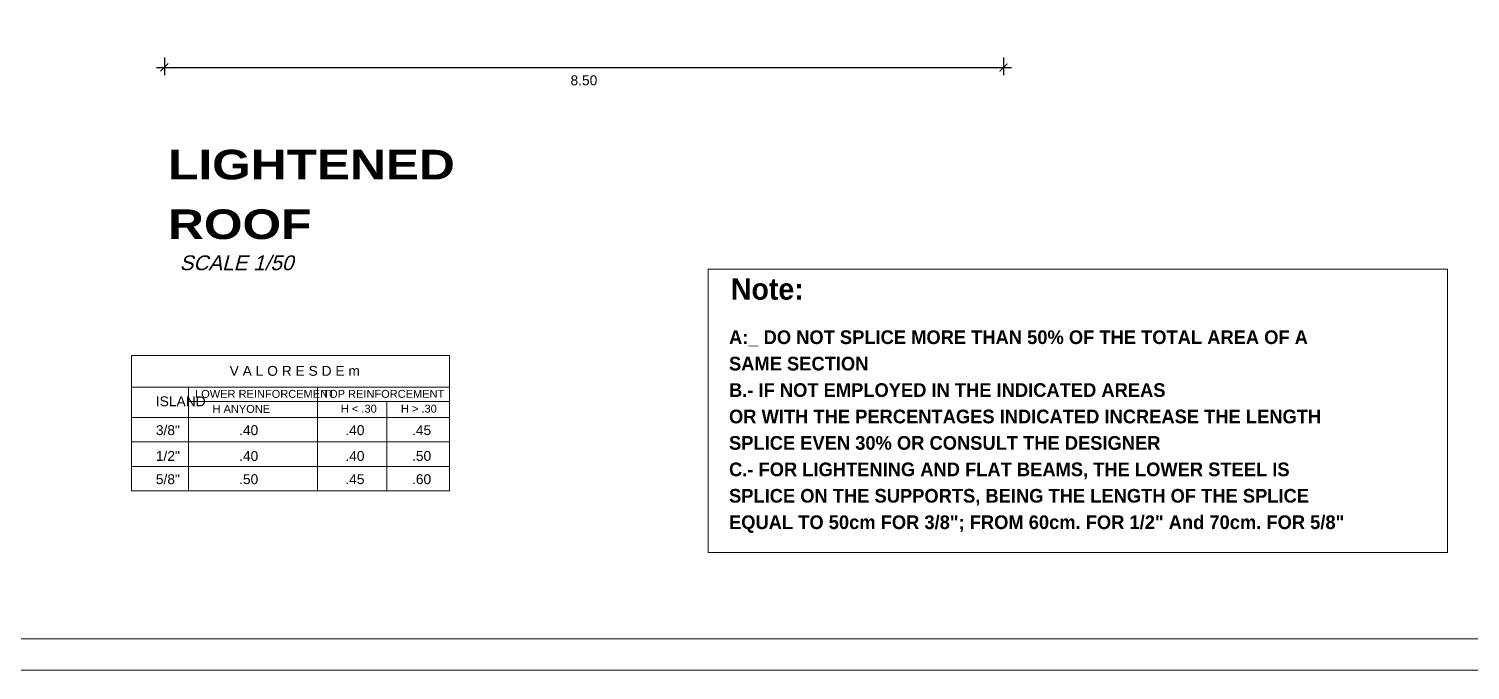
# Model space of a CAD drawing. Header units: millimetres. Extents: x -59 to 123, y 54 to 155.
# Drawn here: x -43.33 to -28.73, y 54.35 to 60.85 of the extents above; entities that cross this region are included whole.
import ezdxf
from ezdxf.enums import TextEntityAlignment as Align

# ---------------------------------------------------------------- set-up
doc = ezdxf.new("R2010")
doc.units = ezdxf.units.MM
doc.linetypes.add('CONTINUA', pattern=[0])
doc.layers.get('0').update_dxf_attribs({"lineweight": 9})
doc.layers.get('Defpoints').update_dxf_attribs({"lineweight": 0})
for name, color, linetype in [('A-COT', 8, 'Continuous'), ('TEXTO', 2, 'Continuous'), ('TEXTO2', 3, 'Continuous')]:
    doc.layers.add(name, color=color, linetype=linetype)
for name, color, linetype, lineweight in [('DET-CORTE', 86, 'Continuous', 50), ('PLUMA 2 NUEVA', 7, 'Continuous', 25), ('TEXTOS', 3, 'Continuous', 0)]:
    doc.layers.add(name, color=color, linetype=linetype, lineweight=lineweight)
doc.styles.add('ARIAL', font='arial.ttf')
doc.styles.add('ARIALNEG', font='arialbd.ttf')
doc.styles.add('LUIS', font='arial.ttf')
doc.styles.get("Standard").update_dxf_attribs({"font": 'arial.ttf'})
doc.styles.add('style1', font='arial.ttf', dxfattribs={"height": 0.1})
doc.dimstyles.new('luis1', dxfattribs={"dimtxt": 0.1, "dimasz": 0.08, "dimexe": 0.08, "dimexo": 0.08, "dimgap": 0.08, "dimtad": 2, "dimzin": 4, "dimdsep": 46, "dimtxsty": 'style1', "dimblk": 'ARCHTICK', "dimcen": 2, "dimdle": 0.08, "dimclrd": 256, "dimclre": 256, "dimclrt": 256, "dimadec": 0, "dimazin": 1, "dimtfac": 1, "dimtix": 1, "dimtmove": 0, "dimatfit": 3, "dimfxl": 1, "dimtolj": 1, "dimarcsym": 0})

# ---------------------------------------------------------------- blocks, each defined once
blk = doc.blocks.new('_ArchTick')
at = {"color": 0, "linetype": 'ByBlock', "const_width": 0.15}
blk.add_lwpolyline([(-0.5, -0.5), (0.5, 0.5)], dxfattribs=at)
blk = doc.blocks.new('*D883')
at = {"layer": 'A-COT', "linetype": 'Continuous', "lineweight": -2, "transparency": 16777216}
for p, q in [((-42.034, 60.455), (-33.374, 60.455)), ((-41.954, 60.555), (-41.954, 60.375)), ((-33.454, 60.555), (-33.454, 60.375))]:
    blk.add_line(p, q, dxfattribs=at)
at = {"layer": 'Defpoints', "color": 0, "linetype": 'CONTINUA', "transparency": 16777216}
for p in [(-41.954, 61.107), (-33.454, 61.107), (-33.454, 60.455)]:
    blk.add_point(p, dxfattribs=at)
at = {"layer": 'A-COT', "linetype": 'CONTINUA', "lineweight": -2, "transparency": 16777216, "xscale": 0.08, "yscale": 0.08, "zscale": 0.08, "rotation": 180}
blk.add_blockref('_ArchTick', (-41.954, 60.455), dxfattribs=at)
at = {"layer": 'A-COT', "linetype": 'CONTINUA', "lineweight": -2, "transparency": 16777216, "xscale": 0.08, "yscale": 0.08, "zscale": 0.08}
blk.add_blockref('_ArchTick', (-33.454, 60.455), dxfattribs=at)
at = {"layer": 'A-COT', "linetype": 'CONTINUA', "lineweight": 5, "transparency": 16777216, "insert": (-37.704, 60.324), "char_height": 0.1, "attachment_point": 5, "style": 'style1'}
blk.add_mtext('\\A1;8.50', dxfattribs=at)

msp = doc.modelspace()

# ---------------------------------------------------------------- linework, layer by layer
at = {"layer": 'Defpoints', "lineweight": 5, "ltscale": 0.5}
msp.add_lwpolyline([(-58.9383, 54.3471), (-14.6883, 54.3471), (-14.6883, 84.1298), (-58.9383, 84.1298)], close=True, dxfattribs=at)
at = {"layer": 'DET-CORTE', "lineweight": 5, "ltscale": 0.5}
msp.add_lwpolyline([(-58.6204, 54.6651), (-15.0063, 54.6651), (-15.0063, 83.8118), (-58.6204, 83.8118)], close=True, dxfattribs=at)
at = {"layer": 'PLUMA 2 NUEVA', "lineweight": 5}
for p, q in [((-42.2856, 57.5352), (-42.2856, 56.6608)), ((-42.2856, 57.5352), (-39.0659, 57.5352)), ((-39.0659, 57.5352), (-39.0659, 56.1638)), ((-42.2856, 57.2148), (-39.0659, 57.2148)), ((-41.7082, 56.6608), (-41.7082, 57.2148)), ((-40.4024, 57.2148), (-40.4024, 56.1638)), ((-42.2856, 56.9812), (-42.2856, 56.1638)), ((-41.7082, 57.0693), (-39.0659, 57.0693)), ((-39.6998, 57.0693), (-39.6998, 56.1638)), ((-42.2856, 56.9092), (-39.0659, 56.9092)), ((-42.2856, 56.6608), (-39.0659, 56.6608)), ((-41.7082, 56.1638), (-41.7082, 56.6608)), ((-42.2856, 56.4123), (-39.0659, 56.4123)), ((-42.2856, 56.1638), (-39.0659, 56.1638))]:
    msp.add_line(p, q, dxfattribs=at)
msp.add_lwpolyline([(-36.4469, 58.4116), (-28.9559, 58.4116), (-28.9559, 55.5384), (-36.4469, 55.5384)], close=True, dxfattribs=at)

# ---------------------------------------------------------------- texts
at = {"layer": 'TEXTO', "lineweight": 5, "style": 'LUIS'}
for s, height, p in [('V A L O R E S D E m', 0.1, (-41.2931, 57.4301, -1.14)), ('ISLAND', 0.1, (-42.0408, 57.1219, -1.14)), ('LOWER REINFORCEMENT', 0.08, (-41.6433, 57.187, -1.14)), ('TOP REINFORCEMENT', 0.08, (-40.3542, 57.187, -1.14)), ('H ANYONE', 0.08, (-41.4666, 57.0346, -1.14)), ('H < .30', 0.08, (-40.1662, 57.0371, -1.14)), ('H > .30', 0.08, (-39.558, 57.0371, -1.14)), ('3/8"', 0.1, (-42.0408, 56.8294, -1.14)), ('.40', 0.1, (-41.1972, 56.8294, -1.14)), ('.40', 0.1, (-40.1212, 56.8294, -1.14)), ('.45', 0.1, (-39.4454, 56.8294, -1.14)), ('1/2"', 0.1, (-42.0408, 56.5678, -1.14)), ('.40', 0.1, (-41.1972, 56.5678, -1.14)), ('.40', 0.1, (-40.1212, 56.5678, -1.14)), ('.50', 0.1, (-39.4454, 56.5678, -1.14)), ('5/8"', 0.1, (-42.0408, 56.3324, -1.14)), ('.50', 0.1, (-41.1972, 56.3324, -1.14)), ('.45', 0.1, (-40.1212, 56.3324, -1.14)), ('.60', 0.1, (-39.4454, 56.3324, -1.14))]:
    msp.add_text(s, height=height, dxfattribs=at).set_placement(p, align=Align.TOP_LEFT)
at = {"layer": 'TEXTO', "lineweight": 5, "width": 19.709711, "attachment_point": 7, "line_spacing_factor": 1.158165}
for s, insert, char_height in [('{\\fCentury Gothic|b1|i0|c0|p34;Note: }', (-36.215, 58.0982), 0.215801), ('{\\fCentury Gothic|b1|i0|c0|p34;A:_ DO NOT SPLICE MORE THAN 50% OF THE TOTAL AREA OF A \\PSAME SECTION\\PB.- IF NOT EMPLOYED IN THE INDICATED AREAS\\POR WITH THE PERCENTAGES INDICATED INCREASE THE LENGTH\\PSPLICE EVEN 30% OR CONSULT THE DESIGNER\\PC.- FOR LIGHTENING AND FLAT BEAMS, THE LOWER STEEL IS\\PSPLICE ON THE SUPPORTS, BEING THE LENGTH OF THE SPLICE\\PEQUAL TO 50cm FOR 3/8"; FROM 60cm. FOR 1/2" And 70cm. FOR 5/8" }', (-36.2341, 55.7373), 0.138729)]:
    msp.add_mtext(s, dxfattribs=dict(at, insert=insert, char_height=char_height))
at = {"layer": 'TEXTO2', "color": 8, "lineweight": 5, "style": 'ARIALNEG', "width": 1.2}
for s, p in [('LIGHTENED', (-41.9171, 59.3202)), ('ROOF', (-41.9171, 58.7157))]:
    msp.add_text(s, height=0.3, dxfattribs=at).set_placement(p)
at = {"layer": 'TEXTOS', "lineweight": 5, "style": 'ARIAL', "oblique": 15}
msp.add_text('SCALE 1/50', height=0.15, dxfattribs=at).set_placement((-41.8006, 58.4001))

# ---------------------------------------------------------------- dimensions: what is measured, and where the dimension line sits
at = {"layer": 'A-COT', "linetype": 'CONTINUA', "lineweight": 5}
dim = msp.add_linear_dim(base=(-33.454, 60.4551), p1=(-41.954, 61.1074), p2=(-33.454, 61.1074), dimstyle='luis1', override={"dimfxl": 0.1, "dimfxlon": 1, "dimarcsym": 2}, dxfattribs=at)
dim.commit()
dim.dimension.update_dxf_attribs({"geometry": '*D883', "text_midpoint": (-37.704, 60.3241)})

doc.saveas('drawing.dxf')
